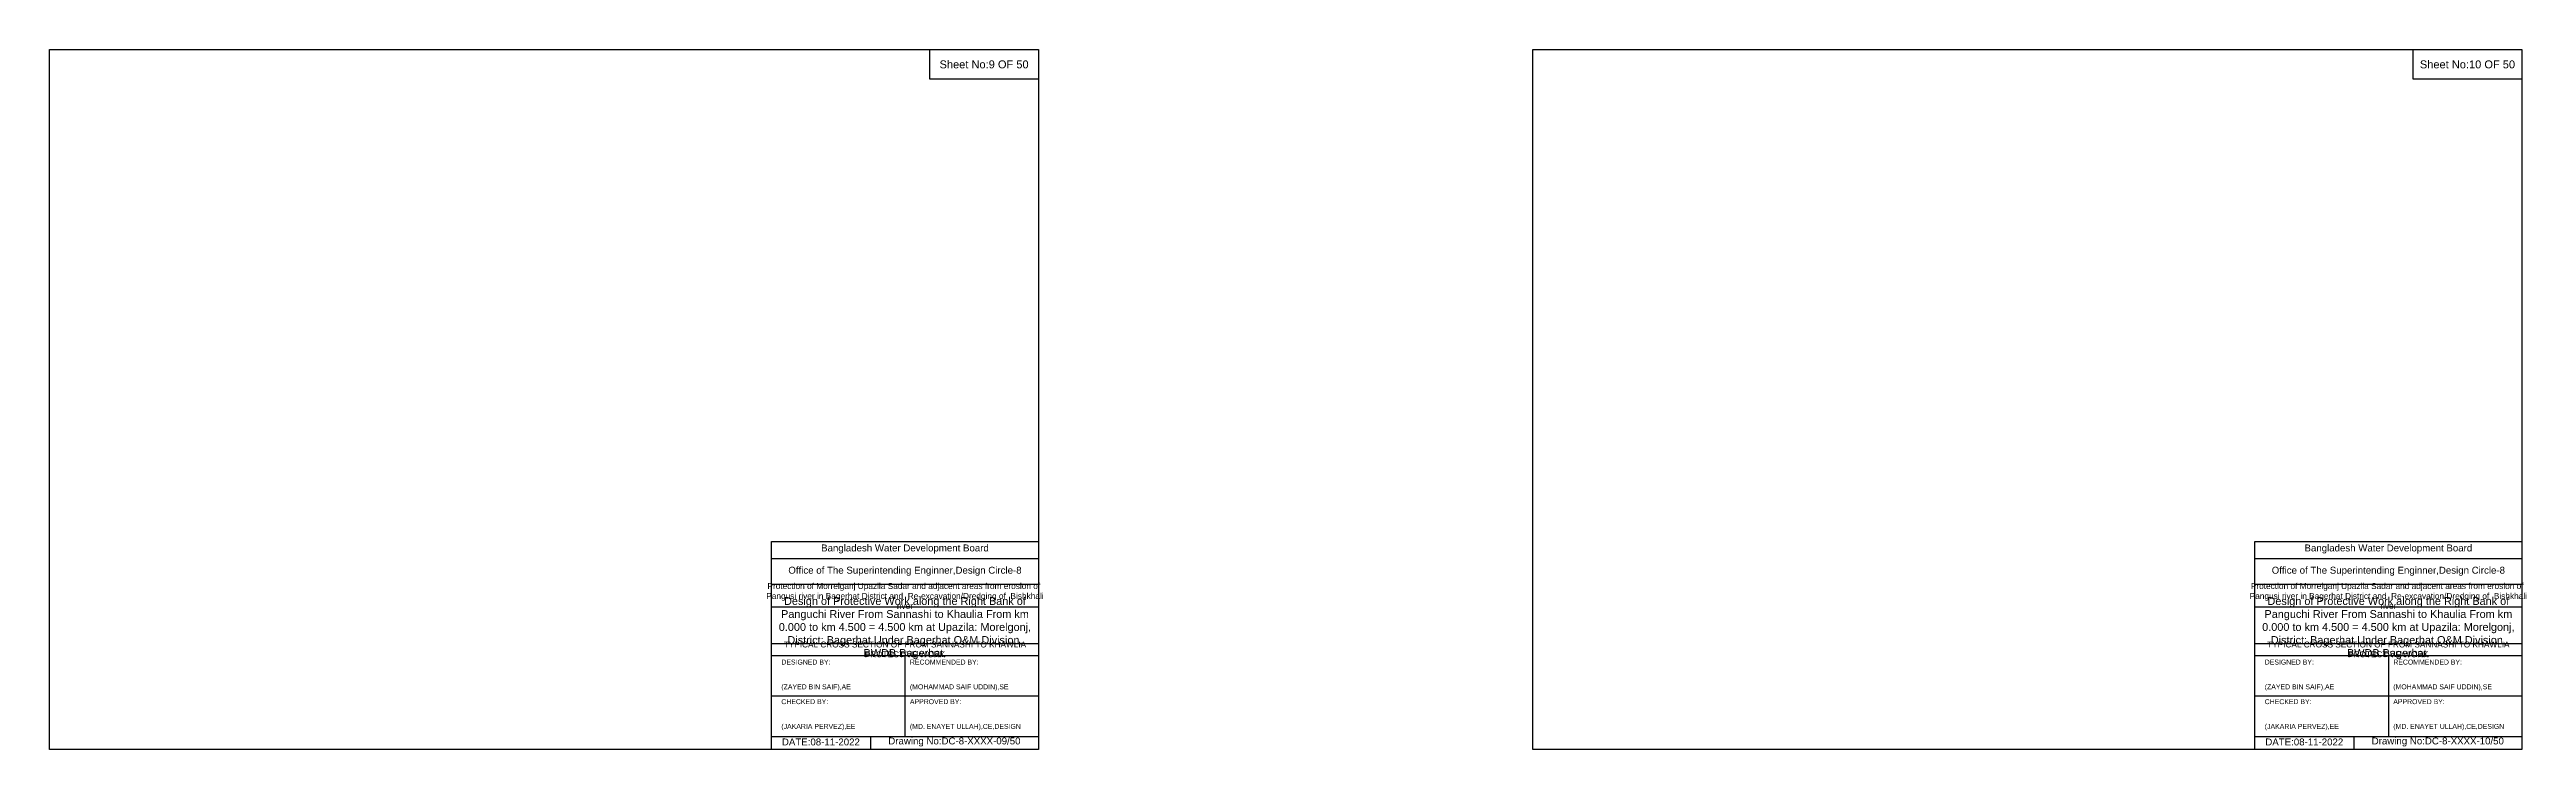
# Model space of a CAD drawing. Header units: inches. Extents: x 89000 to 245047, y -7071 to 0.
# Drawn here: x 220000 to 245047, y -7071 to 0 of the extents above; entities that cross this region are included whole.
import ezdxf

# ---------------------------------------------------------------- set-up
doc = ezdxf.new("R2010")
doc.units = ezdxf.units.IN
doc.header["$LTSCALE"] = 7
doc.header["$MEASUREMENT"] = 0
doc.styles.get("Standard").update_dxf_attribs({"font": 'arial.ttf'})

msp = doc.modelspace()

# ---------------------------------------------------------------- linework, layer by layer
for points in [[(220000, 0), (230000, 0), (230000, -7071), (220000, -7071)], [(228900, 0), (230000, 0), (230000, -300), (228900, -300)], [(235000, 0), (245000, 0), (245000, -7071), (235000, -7071)], [(243900, 0), (245000, 0), (245000, -300), (243900, -300)]]:
    msp.add_lwpolyline(points, close=True)
for points in [[(227300, -7071), (227300, -4971), (230000, -4971)], [(242300, -7071), (242300, -4971), (245000, -4971)], [(227300, -5141), (230000, -5141)], [(242300, -5141), (245000, -5141)], [(227300, -5401), (230000, -5401)], [(242300, -5401), (245000, -5401)], [(227300, -5631), (230000, -5631)], [(242300, -5631), (245000, -5631)], [(227300, -6001), (230000, -6001)], [(242300, -6001), (245000, -6001)], [(227300, -6121), (230000, -6121)], [(228650, -6121), (228650, -6941)], [(242300, -6121), (245000, -6121)], [(243650, -6121), (243650, -6941)], [(227300, -6531), (230000, -6531)], [(242300, -6531), (245000, -6531)], [(227300, -6941), (230000, -6941)], [(228300, -6941), (228300, -7071)], [(242300, -6941), (245000, -6941)], [(243300, -6941), (243300, -7071)]]:
    msp.add_lwpolyline(points)

# ---------------------------------------------------------------- texts
at = {"attachment_point": 5}
for s, insert, char_height in [('Sheet No:9 OF 50', (229450, -150), 80), ('Sheet No:10 OF 50', (244450, -150), 80), ('Bangladesh Water Development Board', (228650, -5046), 70), ('Bangladesh Water Development Board', (243650, -5046), 70), ('Office of The Superintending Enginner,Design Circle-8', (228650, -5271), 70), ('Office of The Superintending Enginner,Design Circle-8', (243650, -5271), 70)]:
    msp.add_mtext(s, dxfattribs=dict(at, insert=insert, char_height=char_height))
for s, insert, char_height, width, attachment_point in [('Protection of Morrelganj Upazila Sadar and adjacent areas from erosion of  Pangusi river in Bagerhat District and  Re-excavation/Dredging of  Bishkhali river', (228650, -5521), 60, 2800, 5), ('Protection of Morrelganj Upazila Sadar and adjacent areas from erosion of  Pangusi river in Bagerhat District and  Re-excavation/Dredging of  Bishkhali river', (243650, -5521), 60, 2800, 5), ('Design of Protective Work along the Right Bank of Panguchi River From Sannashi to Khaulia From km 0.000 to km 4.500 = 4.500 km at Upazila: Morelgonj, District: Bagerhat Under Bagerhat O&M Division, BWDB Bagerhat.', (228650, -5846), 78.71299581, 2700, 5), ('Design of Protective Work along the Right Bank of Panguchi River From Sannashi to Khaulia From km 0.000 to km 4.500 = 4.500 km at Upazila: Morelgonj, District: Bagerhat Under Bagerhat O&M Division, BWDB Bagerhat.', (243650, -5846), 78.71299581, 2700, 5), ('TYPICAL CROSS SECTION OF FROM SANNASHI TO KHAWLIA PROTECTIVE WORK', (228650, -6061), 59.5765532, 2800, 5), ('TYPICAL CROSS SECTION OF FROM SANNASHI TO KHAWLIA PROTECTIVE WORK', (243650, -6061), 59.5765532, 2800, 5), ('DESIGNED BY:^J^J^J(ZAYED BIN SAIF),AE', (227400, -6321), 50, 1400, 4), ('RECOMMENDED BY:^J^J^J(MOHAMMAD SAIF UDDIN),SE', (228700, -6321), 50, 1400, 4), ('DESIGNED BY:^J^J^J(ZAYED BIN SAIF),AE', (242400, -6321), 50, 1400, 4), ('RECOMMENDED BY:^J^J^J(MOHAMMAD SAIF UDDIN),SE', (243700, -6321), 50, 1400, 4), ('CHECKED BY:^J^J^J(JAKARIA PERVEZ),EE', (227400, -6721), 50, 1400, 4), ('APPROVED BY:^J^J^J(MD. ENAYET ULLAH),CE,DESIGN', (228700, -6721), 50, 1400, 4), ('CHECKED BY:^J^J^J(JAKARIA PERVEZ),EE', (242400, -6721), 50, 1400, 4), ('APPROVED BY:^J^J^J(MD. ENAYET ULLAH),CE,DESIGN', (243700, -6721), 50, 1400, 4), ('DATE:08-11-2022', (227800, -6996), 70, 1400, 5), ('Drawing No:DC-8-XXXX-09/50', (229150, -6996), 70, 2200, 5), ('DATE:08-11-2022', (242800, -6996), 70, 1400, 5), ('Drawing No:DC-8-XXXX-10/50', (244150, -6996), 70, 2200, 5)]:
    msp.add_mtext(s, dxfattribs=dict(insert=insert, char_height=char_height, width=width, attachment_point=attachment_point))

doc.saveas('drawing.dxf')
